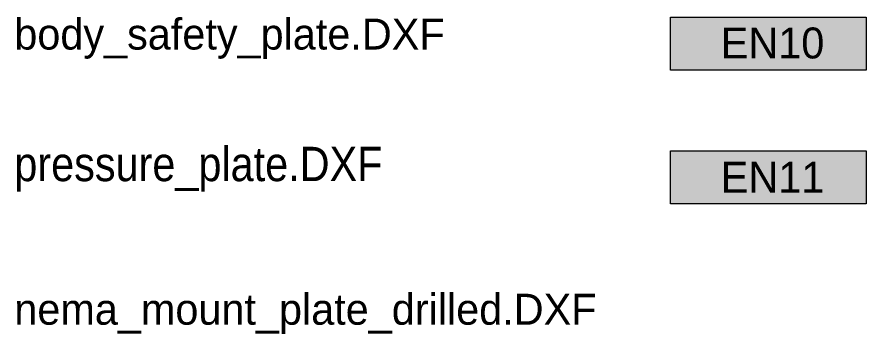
# Model space of a CAD drawing. Header units: millimetres. Extents: x -19 to 1971, y -336 to 654.
# Drawn here: x 190 to 272.2, y -334.8 to -304.1 of the extents above; entities that cross this region are included whole.
import ezdxf

# ---------------------------------------------------------------- set-up
doc = ezdxf.new("R2010")
doc.units = ezdxf.units.MM
doc.header["$MEASUREMENT"] = 0
doc.layers.add('Layer 1', color=7, linetype='Continuous')

msp = doc.modelspace()

# ---------------------------------------------------------------- hatches: boundary and pattern name
at = {"layer": 'Layer 1', "true_color": 0x575756}
h = msp.add_hatch(color=251, dxfattribs=at)
h.dxf.hatch_style = 2
h.paths.add_polyline_path([(272.191, -309.206), (253.276, -309.206), (253.276, -304.072), (272.191, -304.072)])
h = msp.add_hatch(color=251, dxfattribs=at)
h.dxf.hatch_style = 2
h.paths.add_polyline_path([(272.191, -322.176), (253.276, -322.176), (253.276, -317.042), (272.191, -317.042)])

# ---------------------------------------------------------------- linework, layer by layer
at = {"layer": 'Layer 1', "lineweight": 0}
for points in [[(272.191, -309.206), (253.276, -309.206), (253.276, -304.072), (272.191, -304.072), (272.191, -309.206)], [(272.191, -322.176), (253.276, -322.176), (253.276, -317.042), (272.191, -317.042), (272.191, -322.176)]]:
    msp.add_lwpolyline(points, dxfattribs=at)

# ---------------------------------------------------------------- texts
at = {"layer": 'Layer 1', "color": 251, "true_color": 0x575756, "attachment_point": 7}
for s, insert, char_height in [('\\fMyriad Pro|b0|i0|c0|p34;\\W1;body_safety_plate.DXF', (189.735, -308.125), 2.9972), ('\\fMyriad Pro|b0|i0|c0|p34;\\W0.900248;pressure_plate.DXF', (189.735, -320.978), 3.3293), ('\\fMyriad Pro|b0|i0|c0|p34;\\W1;nema_mount_plate_drilled.DXF', (189.735, -334.786), 2.9972)]:
    msp.add_mtext(s, dxfattribs=dict(at, insert=insert, char_height=char_height))
at = {"layer": 'Layer 1', "color": 18, "true_color": 0x000000, "char_height": 2.9972, "attachment_point": 7}
for s, insert in [('\\fMyriad Pro|b0|i0|c0|p34;\\W1;EN10', (258.128, -308.125)), ('\\fMyriad Pro|b0|i0|c0|p34;\\W1;EN11', (258.128, -321.095))]:
    msp.add_mtext(s, dxfattribs=dict(at, insert=insert))

doc.saveas('drawing.dxf')
